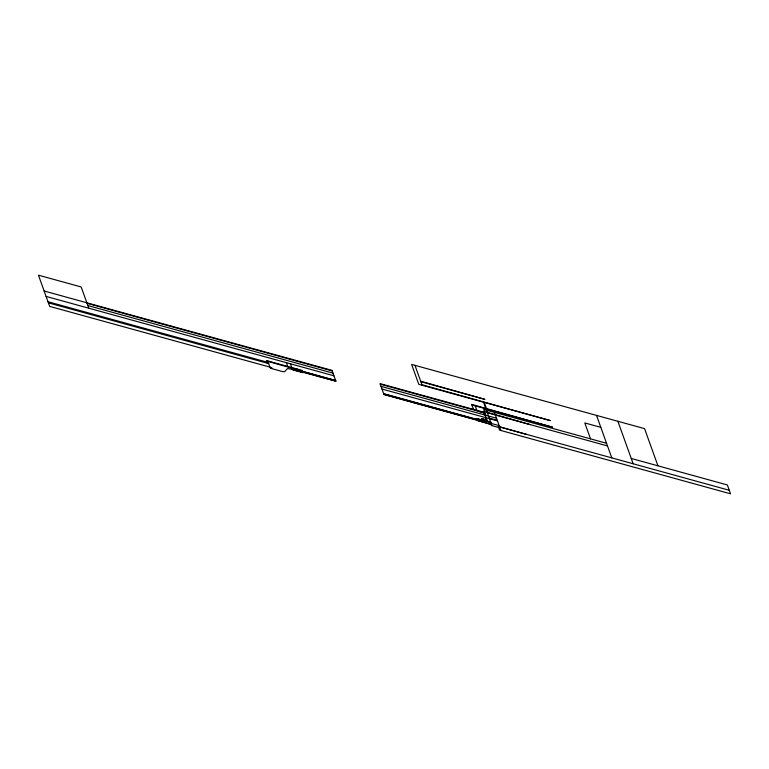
<?xml version="1.0" encoding="UTF-8"?>
<svg xmlns="http://www.w3.org/2000/svg" width="769" height="769" viewBox="0 0 769 769"><rect width="100%" height="100%" fill="white"/><g stroke="black" fill="none" stroke-linecap="round" stroke-linejoin="round"><path stroke-width="1.15" d="M292.383 369.331L287.519 368.553L284.559 371.754L282.252 371.514L270.342 368.226L271.947 367.947L269.948 367.121L49.677 306.389L38.45 275.187L81.168 286.962L88.81 308.206M600.81 427.343L584.796 422.931L590.525 438.859M420.653 381.164L484.931 399.38L420.854 381.712M421.921 384.702L550.277 420.585L418.788 384.337L411.617 364.419L644.566 428.641L657.947 465.822M471.906 404.955L552.671 427.228L471.705 404.407L473.493 409.387M606.549 443.28L483.73 409.416L485.835 415.279M487.354 412.809L607.5 445.933M44.141 291.009L331.987 370.37L335.918 381.28L300.371 371.485M484.172 412.328L380.049 383.625L383.971 394.535L480.087 421.028M87.06 303.342L332.189 370.927M380.251 384.173L484.374 412.886M87.858 305.553L332.987 373.138M381.049 386.384L496.514 418.221M489.267 418.115L497.274 420.326M46.092 296.43L333.938 375.791M382.001 389.047L497.476 420.883M631.253 458.459L727.368 484.96L730.55 493.813L499.6 430.14L498.245 426.382L526.361 434.331M486.998 420.191L481.625 418.605L486.296 419.893L485.499 417.682M490.66 421.989L487.325 421.076L483.816 411.338L530.072 424.584M490.814 422.431L476.799 418.567L477.116 419.451M490.862 422.546L477.511 418.865L477.703 419.422M267.872 361.363L293.316 368.582L291.98 368.216M302.659 371.158L299.997 370.418L300.458 371.706M477.04 419.23L479.712 419.97L480.173 421.249M491.093 423.21L490.43 423.027L491.304 425.459L498.648 427.487M300.073 370.639L335.611 380.444M383.673 393.69L479.789 420.191M491.18 423.431L499.187 425.642M297.017 369.995C294.219 368.985 300.948 370.841 298.353 370.37M300.141 370.841L335.688 380.636M383.741 393.891L479.856 420.393M481.673 420.912C478.885 419.903 485.604 421.758 483.009 421.277M48.005 301.746L266.939 362.103M297.17 370.437L296.507 370.254L297.709 371.091M298.507 370.812L299.256 371.216L298.372 371.273M300.304 371.283L335.842 381.078M383.904 394.334L480.019 420.835M481.836 421.354L481.163 421.172L482.365 421.998M483.163 421.72L483.912 422.123L483.028 422.181M303.121 372.436L293.172 369.831L292.653 368.399M477.501 420.518L490.91 424.353M490.949 424.469L477.424 420.297M729.272 490.276L499.667 426.968L500.936 430.505M48.399 302.851L268.669 363.583M617.872 421.277L633.156 463.774M596.513 415.395L611.797 457.882M494.409 412.357L499.581 426.747M484.201 402.37L487.825 412.444M483.528 402.187L491.929 425.536M484.46 414.799L483.749 412.809L479.039 411.415M482.97 421.172L483.211 421.835L481.634 420.797M482.317 420.191L482.596 420.97M481.644 420.009L481.923 420.778M475.242 405.878L477.03 410.857M414.962 365.333L422.123 385.25M302.976 372.023L302.428 370.495L266.382 360.555L267.333 363.208M303.044 372.215L303.217 372.705L292.537 369.764L290.394 363.785M301.996 370.975L292.566 368.178M298.305 370.254L298.545 370.918L296.978 369.889M297.661 369.274L297.939 370.052M296.988 369.091L297.267 369.87M286.385 362.68L287.741 366.448M267.718 360.921L269.948 367.121"/></g></svg>
